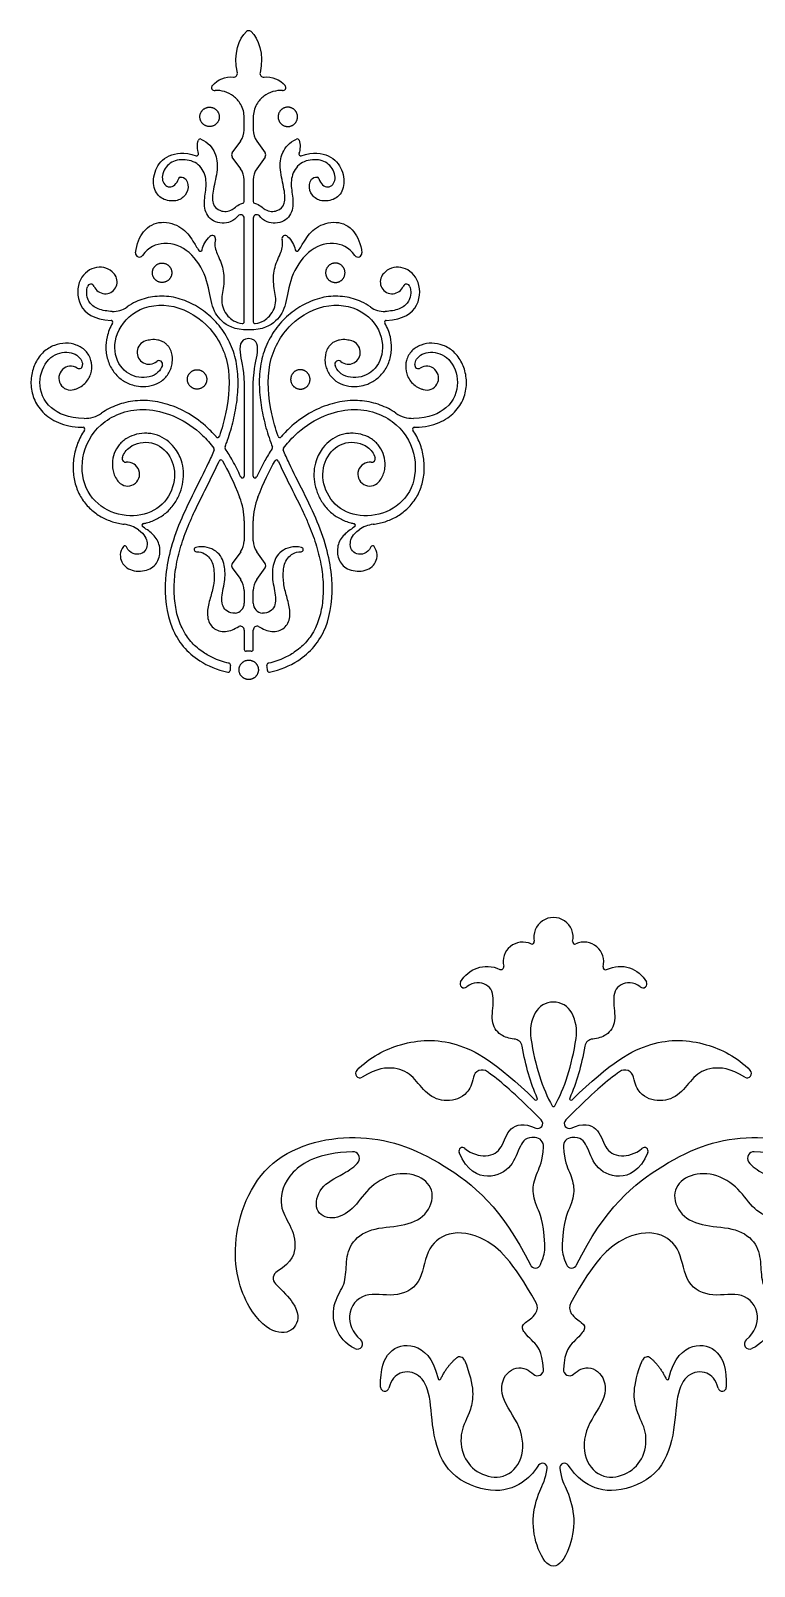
# Model space of a CAD drawing. Extents: x -103 to 101, y -110 to 99.
# Drawn here: x -70.38 to -48.82, y -99.02 to -53.26 of the extents above; entities that cross this region are included whole.
import ezdxf

# ---------------------------------------------------------------- set-up
doc = ezdxf.new("R2010")
doc.units = 0
doc.header["$MEASUREMENT"] = 0
doc.layers.add('LAYER_03', color=5, linetype='CONTINUOUS')

msp = doc.modelspace()

# ---------------------------------------------------------------- linework, layer by layer
at = {"layer": 'LAYER_03'}
for p, q in [((-64.018, -56.218), (-64.018, -55.846)), ((-63.75, -55.846), (-63.75, -56.218)), ((-64.373, -56.897), (-64.123, -56.546)), ((-63.645, -56.546), (-63.396, -56.897)), ((-64.123, -57.373), (-64.373, -57.022)), ((-63.396, -57.022), (-63.645, -57.373)), ((-64.018, -58.35), (-64.018, -57.701)), ((-63.75, -57.701), (-63.75, -58.35)), ((-64.018, -61.931), (-64.018, -58.847)), ((-63.75, -58.847), (-63.75, -61.931)), ((-64.018, -63.979), (-64.018, -66.534)), ((-63.75, -66.534), (-63.75, -63.979)), ((-64.018, -67.868), (-64.018, -68.46)), ((-63.75, -68.46), (-63.75, -67.868)), ((-64.123, -68.789), (-64.373, -69.14)), ((-63.396, -69.14), (-63.645, -68.789)), ((-64.373, -69.264), (-64.123, -69.615)), ((-63.645, -69.615), (-63.396, -69.264)), ((-64.018, -69.943), (-64.018, -70.32)), ((-63.75, -70.32), (-63.75, -69.943)), ((-64.018, -71.118), (-64.018, -71.699)), ((-63.75, -71.699), (-63.75, -71.118)), ((-55.168, -85.72), (-55.388, -85.501)), ((-54.22, -85.501), (-54.44, -85.72)), ((-55.191, -90.029), (-55.136, -89.888)), ((-54.472, -89.888), (-54.417, -90.029))]:
    msp.add_line(p, q, dxfattribs=at)
for centre, radius, start, end in [((-63.884, -53.365), 0.107, 49.3056, 130.6944), ((-64.898, -54.953), 0.0918, 139.7423, 276.8693), ((-64.328, -54.535), 0.107, 263.2072, 13.096), ((-63.441, -54.535), 0.107, 166.904, 276.7928), ((-62.87, -54.953), 0.0918, 263.1307, 40.2577), ((-64.813, -55.846), 0.795, 360, 29.378), ((-62.956, -55.846), 0.795, 150.622, 180), ((-64.585, -56.218), 0.566, 324.5652, 0), ((-63.184, -56.218), 0.566, 180, 215.4348), ((-65.334, -56.536), 0.0536, 66.1637, 159.5499), ((-62.435, -56.536), 0.0536, 20.4501, 113.8363), ((-65.434, -56.933), 0.0536, 251.4855, 16.5265), ((-64.286, -56.959), 0.107, 144.5621, 215.4379), ((-63.483, -56.959), 0.107, 324.5621, 35.4379), ((-62.334, -56.933), 0.0536, 163.4735, 288.5145), ((-65.92, -57.675), 0.0536, 94.2253, 164.2838), ((-64.585, -57.701), 0.566, 0.0024, 35.4379), ((-63.184, -57.701), 0.566, 144.5621, 179.9976), ((-61.849, -57.675), 0.0536, 15.7162, 85.7747), ((-64.072, -58.35), 0.0536, 284.2801, 0), ((-63.697, -58.35), 0.0536, 180, 255.7199), ((-64.125, -58.847), 0.107, 360, 136.6072), ((-63.643, -58.847), 0.107, 43.3928, 180), ((-64.972, -59.456), 0.0993, 344.2923, 135.6372), ((-62.796, -59.456), 0.0993, 44.3628, 195.7077), ((-67.142, -59.892), 0.114, 173.1396, 326.1903), ((-65.324, -59.777), 0.0536, 214.2708, 351.0524), ((-62.445, -59.777), 0.0536, 188.9476, 325.7292), ((-60.626, -59.892), 0.114, 213.8097, 6.8604), ((-68.587, -60.917), 0.107, 22.3254, 164.4321), ((-68.159, -60.741), 0.355, 202.3254, 33.1395), ((-59.609, -60.741), 0.355, 146.8605, 337.6746), ((-59.182, -60.917), 0.107, 15.5679, 157.6746), ((-67.922, -60.921), 0.703, 267.5879, 305.8829), ((-59.847, -60.921), 0.703, 234.1171, 272.4121), ((-67.987, -61.944), 0.0536, 330.0334, 87.0439), ((-64.072, -61.931), 0.0536, 260.8443, 0), ((-63.697, -61.931), 0.0536, 180, 279.1557), ((-59.781, -61.944), 0.0536, 92.9561, 209.9666), ((-66.855, -62.843), 0.355, 106.8743, 310.295), ((-60.913, -62.843), 0.355, 229.705, 73.1257), ((-66.556, -63.196), 0.107, 340.7842, 130.295), ((-61.212, -63.196), 0.107, 49.705, 199.2158), ((-69.186, -63.612), 0.355, 57.6449, 286.418), ((-68.939, -63.221), 0.107, 237.6449, 8.0595), ((-58.829, -63.221), 0.107, 171.9405, 302.3551), ((-58.582, -63.612), 0.355, 253.582, 122.3551), ((-68.774, -63.919), 0.892, 269.0267, 304.4903), ((-58.994, -63.919), 0.892, 235.5097, 270.9733), ((-68.82, -65.131), 0.0536, 325.7671, 88.538), ((-64.809, -65.326), 0.0536, 220.7183, 341.097), ((-62.96, -65.326), 0.0536, 198.903, 319.2817), ((-58.948, -65.131), 0.0536, 91.462, 214.2329), ((-64.963, -65.732), 0.0536, 337.4839, 37.0449), ((-64.539, -65.681), 0.0536, 159.0357, 213.9763), ((-63.23, -65.681), 0.0536, 326.0237, 20.9643), ((-62.805, -65.732), 0.0536, 142.9551, 202.5161), ((-67.491, -66.472), 0.355, 221.9602, 96.8563), ((-67.546, -66.013), 0.107, 162.3046, 276.8563), ((-64.715, -66.104), 0.0536, 30.578, 155.9074), ((-63.053, -66.104), 0.0536, 24.0926, 149.422), ((-60.277, -66.472), 0.355, 83.1437, 318.0398), ((-60.222, -66.013), 0.107, 263.1437, 17.6954), ((-64.072, -66.534), 0.0536, 204.6098, 0), ((-63.697, -66.534), 0.0536, 180, 335.3902), ((-65.926, -67.868), 1.908, 0.0025, 21.7574), ((-61.842, -67.868), 1.908, 158.2426, 179.9975), ((-67.697, -68.854), 0.892, 53.8806, 83.1346), ((-67.012, -67.999), 0.0536, 101.4945, 237.0891), ((-60.757, -67.999), 0.0536, 302.9109, 78.5055), ((-60.071, -68.854), 0.892, 96.8654, 126.1194), ((-67.575, -68.661), 0.0536, 23.6972, 142.3301), ((-64.585, -68.46), 0.566, 324.5652, 360), ((-63.184, -68.46), 0.566, 180, 215.4348), ((-60.193, -68.661), 0.0536, 37.6699, 156.3028), ((-65.444, -68.72), 0.0655, 102.4482, 270), ((-62.324, -68.72), 0.0655, 270, 77.5518), ((-64.286, -69.202), 0.107, 144.5621, 215.4379), ((-63.483, -69.202), 0.107, 324.5621, 35.4379), ((-64.585, -69.943), 0.566, 0.0024, 35.4379), ((-63.184, -69.943), 0.566, 144.5621, 179.9976), ((-64.314, -70.32), 0.296, 274.4744, 0), ((-63.454, -70.32), 0.296, 180, 265.5256), ((-64.132, -71.118), 0.114, 0, 114.4179), ((-63.636, -71.118), 0.114, 65.5821, 180), ((-63.965, -71.699), 0.0536, 180, 277.5694), ((-63.884, -72.304), 0.557, 90, 97.5694), ((-63.884, -72.304), 0.557, 82.4306, 90), ((-63.804, -71.699), 0.0536, 262.4306, 0), ((-64.478, -72.163), 0.0536, 346.6216, 77.6677), ((-63.884, -72.304), 0.557, 166.6216, 181.7893), ((-63.291, -72.163), 0.0536, 102.3323, 193.3784), ((-63.884, -72.304), 0.557, 358.2107, 13.3784), ((-64.494, -72.323), 0.0536, 258.0489, 1.7893), ((-63.274, -72.323), 0.0536, 178.2107, 281.9511), ((-54.804, -80.27), 0.585, 347.6896, 192.3104), ((-55.718, -81.004), 0.585, 65.2557, 193.3137), ((-55.444, -80.409), 0.0703, 245.2558, 12.3104), ((-54.164, -80.409), 0.0703, 167.6896, 294.7443), ((-53.89, -81.004), 0.585, 344.8114, 114.7443), ((-56.365, -81.157), 0.0806, 245.7507, 13.3137), ((-53.258, -81.176), 0.0703, 164.8115, 295.3041), ((-57.468, -81.662), 0.122, 149.0944, 311.189), ((-52.14, -81.662), 0.122, 228.811, 30.9056), ((-54.804, -82.821), 0.617, 28.1087, 151.8914), ((-54.272, -83.105), 1.22, 151.8914, 188.8376), ((-55.335, -83.105), 1.22, 351.1624, 28.1087), ((-55.992, -83.566), 0.258, 9.9902, 85.9066), ((-53.615, -83.566), 0.258, 94.0934, 170.0098), ((-60.574, -84.333), 0.128, 135.6787, 301.0926), ((-56.928, -84.497), 0.267, 54.151, 168.6986), ((-52.679, -84.497), 0.267, 11.3014, 125.849), ((-49.033, -84.333), 0.128, 238.9074, 44.3213), ((-55.327, -85.085), 0.0442, 225.759, 23.9412), ((-54.28, -85.085), 0.0442, 156.0588, 314.241), ((-54.804, -85.278), 0.0442, 209.282, 330.718), ((-55.272, -85.825), 0.148, 245.6086, 45.1228), ((-54.335, -85.825), 0.148, 134.8772, 294.3914), ((-55.373, -86.511), 0.273, 356.767, 85.5859), ((-54.235, -86.511), 0.273, 94.4141, 183.233), ((-60.78, -86.859), 0.194, 327.7581, 91.9418), ((-57.514, -86.645), 0.108, 46.9412, 202.3533), ((-52.093, -86.645), 0.108, 337.6467, 133.0588), ((-48.827, -86.859), 0.194, 88.0582, 212.2419), ((-56.17, -89.486), 1.11, 338.7799, 3.4544), ((-53.437, -89.486), 1.11, 176.5456, 201.2201), ((-55.344, -89.969), 0.165, 205.9274, 338.7779), ((-54.263, -89.969), 0.165, 201.2221, 334.0726), ((-62.916, -90.437), 0.238, 120.274, 225.4854), ((-55.578, -91.314), 0.296, 325.3578, 29.1038), ((-54.03, -91.314), 0.296, 150.8962, 214.6422), ((-60.65, -92.391), 0.158, 244.5182, 49.2732), ((-48.957, -92.391), 0.158, 130.7268, 295.4818), ((-57.598, -92.934), 0.155, 22.1205, 130.2002), ((-52.009, -92.934), 0.155, 49.7998, 157.8795), ((-55.282, -93.159), 0.182, 229.1788, 3.6717), ((-54.325, -93.159), 0.182, 176.3283, 310.8212), ((-59.831, -93.682), 0.123, 181.7632, 344.7544), ((-58.201, -93.417), 0.0442, 192.5839, 334.3852), ((-51.406, -93.417), 0.0442, 205.6148, 347.4161), ((-49.777, -93.682), 0.123, 195.2456, 358.2368), ((-55.129, -96.085), 0.14, 352.6552, 147.4303), ((-54.479, -96.085), 0.14, 32.5697, 187.3448)]:
    msp.add_arc(centre, radius, start, end, dxfattribs=at)
for points, degree in [([(-64.223, -54.511), (-64.353, -53.955), (-64.169, -53.468), (-63.954, -53.284)], 3), ([(-63.814, -53.284), (-63.6, -53.468), (-63.416, -53.955), (-63.545, -54.511)], 3), ([(-64.968, -54.894), (-64.814, -54.711), (-64.576, -54.613), (-64.34, -54.641)], 3), ([(-63.428, -54.641), (-63.192, -54.613), (-62.955, -54.711), (-62.8, -54.894)], 3), ([(-65.383, -56.918), (-65.418, -56.8), (-65.432, -56.645), (-65.384, -56.517)], 3), ([(-62.384, -56.517), (-62.337, -56.645), (-62.351, -56.8), (-62.386, -56.918)], 3), ([(-65.271, -59.786), (-65.248, -59.642), (-65.162, -59.509), (-65.043, -59.387)], 3), ([(-62.725, -59.387), (-62.606, -59.509), (-62.52, -59.642), (-62.498, -59.786)], 3), ([(-63.884, -62.435), (-64.162, -62.435), (-64.172, -62.933), (-64.018, -63.392), (-64.018, -63.979)], 3), ([(-63.75, -63.979), (-63.75, -63.392), (-63.596, -62.933), (-63.606, -62.435), (-63.884, -62.435)], 3), ([(-64.669, -66.077), (-64.501, -66.362), (-64.333, -66.713), (-64.154, -67.161)], 3), ([(-63.614, -67.161), (-63.436, -66.713), (-63.268, -66.362), (-63.099, -66.077)], 3), ([(-57.572, -81.599), (-57.342, -81.215), (-56.873, -81.017), (-56.398, -81.231)], 3), ([(-53.228, -81.239), (-52.747, -81.012), (-52.268, -81.21), (-52.035, -81.599)], 3), ([(-55.287, -85.067), (-55.484, -84.624), (-55.635, -84.107), (-55.738, -83.521)], 3), ([(-55.478, -83.292), (-55.351, -84.107), (-55.133, -84.781), (-54.842, -85.3)], 3), ([(-54.765, -85.3), (-54.474, -84.781), (-54.257, -84.107), (-54.13, -83.292)], 3), ([(-53.869, -83.521), (-53.972, -84.107), (-54.124, -84.624), (-54.32, -85.067)], 3), ([(-58.161, -93.436), (-57.977, -93.052), (-57.698, -92.816)], 2), ([(-51.909, -92.816), (-51.631, -93.052), (-51.446, -93.436)], 2)]:
    msp.add_open_spline(points, degree=degree, dxfattribs=at)
for points, knots in [([(-64.12, -55.456), (-64.184, -55.348), (-64.391, -55.122), (-64.711, -55.023), (-64.887, -55.044)], [405.6459052, 405.6459052, 405.6459052, 405.6459052, 405.8325499, 406.2029917, 406.2029917, 406.2029917, 406.2029917]), ([(-62.881, -55.044), (-63.058, -55.023), (-63.378, -55.122), (-63.585, -55.348), (-63.648, -55.456)], [409.0074653, 409.0074653, 409.0074653, 409.0074653, 409.3779071, 409.5645518, 409.5645518, 409.5645518, 409.5645518]), ([(-65.312, -56.487), (-65.087, -56.586), (-64.842, -56.901), (-64.792, -57.384), (-64.959, -58.01), (-64.986, -58.431), (-64.753, -58.657), (-64.388, -58.656), (-64.218, -58.443), (-64.059, -58.402)], [442.671496, 442.671496, 442.671496, 442.671496, 442.95406, 443.25642, 443.558779, 443.861139, 444.163498, 444.465858, 444.696963, 444.696963, 444.696963, 444.696963]), ([(-63.71, -58.402), (-63.551, -58.443), (-63.38, -58.656), (-63.016, -58.657), (-62.783, -58.431), (-62.81, -58.01), (-62.977, -57.384), (-62.926, -56.901), (-62.681, -56.586), (-62.456, -56.487)], [411.261858, 411.261858, 411.261858, 411.261858, 411.492964, 411.795323, 412.097683, 412.400042, 412.702401, 413.004761, 413.287325, 413.287325, 413.287325, 413.287325]), ([(-65.924, -57.621), (-65.774, -57.61), (-65.642, -57.864), (-65.754, -58.184), (-66.031, -58.362), (-66.478, -58.308), (-66.754, -57.975), (-66.706, -57.385), (-66.345, -56.945), (-65.809, -56.864), (-65.451, -56.984)], [439.961171, 439.961171, 439.961171, 439.961171, 440.242091, 440.546514, 440.850936, 441.155359, 441.459781, 441.764204, 442.068627, 442.345366, 442.345366, 442.345366, 442.345366]), ([(-64.203, -58.773), (-64.262, -58.836), (-64.392, -59.005), (-64.991, -59.005), (-65.247, -58.546), (-65.165, -58.069), (-65.126, -57.605), (-65.388, -57.164), (-65.919, -57.056), (-66.346, -57.229), (-66.533, -57.699), (-66.272, -58.006), (-66.019, -57.829), (-65.971, -57.66)], [436.830541, 436.830541, 436.830541, 436.830541, 437.07554, 437.362156, 437.648771, 437.935386, 438.222001, 438.508617, 438.795232, 439.081847, 439.368462, 439.655078, 439.924488, 439.924488, 439.924488, 439.924488]), ([(-61.797, -57.66), (-61.75, -57.829), (-61.497, -58.006), (-61.236, -57.699), (-61.423, -57.229), (-61.849, -57.056), (-62.38, -57.164), (-62.643, -57.605), (-62.604, -58.069), (-62.522, -58.546), (-62.778, -59.005), (-63.377, -59.005), (-63.507, -58.836), (-63.566, -58.773)], [416.034333, 416.034333, 416.034333, 416.034333, 416.303744, 416.590359, 416.876974, 417.163589, 417.450205, 417.73682, 418.023435, 418.31005, 418.596665, 418.883281, 419.12828, 419.12828, 419.12828, 419.12828]), ([(-62.317, -56.984), (-61.959, -56.864), (-61.424, -56.945), (-61.062, -57.385), (-61.015, -57.975), (-61.29, -58.308), (-61.737, -58.362), (-62.014, -58.184), (-62.127, -57.864), (-61.995, -57.61), (-61.845, -57.621)], [413.613455, 413.613455, 413.613455, 413.613455, 413.890195, 414.194617, 414.49904, 414.803462, 415.107885, 415.412307, 415.71673, 415.99765, 415.99765, 415.99765, 415.99765]), ([(-67.255, -59.878), (-67.222, -59.603), (-67.024, -59.146), (-66.501, -58.89), (-65.844, -59.089), (-65.573, -59.477), (-65.429, -59.718), (-65.368, -59.807)], [431.051151, 431.051151, 431.051151, 431.051151, 431.349918, 431.722701, 432.095483, 432.468266, 432.714583, 432.714583, 432.714583, 432.714583]), ([(-62.401, -59.807), (-62.34, -59.718), (-62.196, -59.477), (-61.924, -59.089), (-61.267, -58.89), (-60.745, -59.146), (-60.547, -59.603), (-60.513, -59.878)], [423.244239, 423.244239, 423.244239, 423.244239, 423.490555, 423.863338, 424.236121, 424.608903, 424.90767, 424.90767, 424.90767, 424.90767]), ([(-64.877, -59.483), (-64.915, -59.619), (-64.848, -59.887), (-64.637, -60.282), (-64.601, -60.819), (-64.741, -61.301), (-64.577, -61.755), (-64.285, -61.951), (-64.08, -61.984)], [433.207371, 433.207371, 433.207371, 433.207371, 433.455969, 433.760201, 434.064434, 434.368666, 434.672898, 434.909368, 434.909368, 434.909368, 434.909368]), ([(-63.688, -61.984), (-63.483, -61.951), (-63.191, -61.755), (-63.028, -61.301), (-63.168, -60.819), (-63.131, -60.282), (-62.92, -59.887), (-62.854, -59.619), (-62.892, -59.483)], [421.049454, 421.049454, 421.049454, 421.049454, 421.285923, 421.590155, 421.894387, 422.19862, 422.502852, 422.75145, 422.75145, 422.75145, 422.75145]), ([(-63.884, -62.176), (-64.313, -62.176), (-64.75, -61.924), (-65.014, -61.449), (-65.099, -60.598), (-65.621, -59.788), (-66.34, -59.501), (-66.88, -59.705), (-67.048, -59.955)], [427.979411, 427.979411, 427.979411, 427.979411, 428.478449, 428.977487, 429.476525, 429.975564, 430.474602, 430.881201, 430.881201, 430.881201, 430.881201]), ([(-60.721, -59.955), (-60.888, -59.705), (-61.429, -59.501), (-62.148, -59.788), (-62.669, -60.598), (-62.754, -61.449), (-63.018, -61.924), (-63.455, -62.176), (-63.884, -62.176)], [425.07762, 425.07762, 425.07762, 425.07762, 425.484219, 425.983258, 426.482296, 426.981334, 427.480372, 427.979411, 427.979411, 427.979411, 427.979411]), ([(-67.862, -60.547), (-67.875, -60.527), (-68.008, -60.353), (-68.419, -60.219), (-68.982, -60.596), (-69.035, -61.467), (-68.505, -61.863), (-67.984, -61.89)], [1310.667893, 1310.667893, 1310.667893, 1310.667893, 1310.727015, 1311.209378, 1311.691742, 1312.174105, 1312.630538, 1312.630538, 1312.630538, 1312.630538]), ([(-59.784, -61.89), (-59.264, -61.863), (-58.734, -61.467), (-58.786, -60.596), (-59.35, -60.219), (-59.76, -60.353), (-59.893, -60.527), (-59.907, -60.547)], [1291.247354, 1291.247354, 1291.247354, 1291.247354, 1291.703787, 1292.186151, 1292.668514, 1293.150878, 1293.209999, 1293.209999, 1293.209999, 1293.209999]), ([(-67.951, -61.624), (-68.023, -61.621), (-68.164, -61.607), (-68.361, -61.558), (-68.513, -61.478), (-68.619, -61.372), (-68.696, -61.226), (-68.72, -61.055), (-68.703, -60.934), (-68.69, -60.888)], [1309.1656921, 1309.1656921, 1309.1656921, 1309.1656921, 1309.2861699, 1309.4024141, 1309.5055119, 1309.5714114, 1309.6528724, 1309.7777195, 1309.8573331, 1309.8573331, 1309.8573331, 1309.8573331]), ([(-64.589, -65.662), (-64.572, -65.618), (-64.484, -65.382), (-64.35, -64.945), (-64.23, -64.34), (-64.181, -63.724), (-64.238, -63.11), (-64.432, -62.536), (-64.749, -62.036), (-65.163, -61.63), (-65.65, -61.333), (-66.191, -61.164), (-66.741, -61.161), (-67.188, -61.291), (-67.427, -61.431), (-67.51, -61.491)], [1305.053381, 1305.053381, 1305.053381, 1305.053381, 1305.132615, 1305.476283, 1305.819836, 1306.167224, 1306.511994, 1306.849098, 1307.177158, 1307.499148, 1307.816459, 1308.128942, 1308.441074, 1308.730261, 1308.902714, 1308.902714, 1308.902714, 1308.902714]), ([(-60.259, -61.491), (-60.342, -61.431), (-60.58, -61.291), (-61.027, -61.161), (-61.578, -61.164), (-62.119, -61.333), (-62.605, -61.63), (-63.02, -62.036), (-63.336, -62.536), (-63.53, -63.11), (-63.587, -63.724), (-63.538, -64.34), (-63.419, -64.945), (-63.284, -65.382), (-63.196, -65.618), (-63.179, -65.662)], [1294.975178, 1294.975178, 1294.975178, 1294.975178, 1295.147631, 1295.436818, 1295.748951, 1296.061434, 1296.378744, 1296.700734, 1297.028795, 1297.365898, 1297.710669, 1298.058057, 1298.401609, 1298.745278, 1298.824512, 1298.824512, 1298.824512, 1298.824512]), ([(-59.079, -60.888), (-59.066, -60.934), (-59.048, -61.055), (-59.072, -61.226), (-59.149, -61.372), (-59.255, -61.478), (-59.408, -61.558), (-59.605, -61.607), (-59.745, -61.621), (-59.817, -61.624)], [1294.0205594, 1294.0205594, 1294.0205594, 1294.0205594, 1294.100173, 1294.2250201, 1294.3064811, 1294.3723806, 1294.4754784, 1294.5917226, 1294.7122005, 1294.7122005, 1294.7122005, 1294.7122005]), ([(-66.455, -63.231), (-66.482, -63.308), (-66.627, -63.546), (-67.171, -63.668), (-67.767, -63.322), (-67.976, -62.519), (-67.459, -61.602), (-66.271, -61.295), (-65.06, -61.93), (-64.383, -63.143), (-64.49, -64.427), (-64.681, -65.118), (-64.758, -65.343)], [1316.3786, 1316.3786, 1316.3786, 1316.3786, 1316.68963, 1317.390849, 1318.092068, 1318.793287, 1319.494506, 1320.195725, 1320.896945, 1321.598164, 1322.299383, 1322.626933, 1322.626933, 1322.626933, 1322.626933]), ([(-63.01, -65.343), (-63.087, -65.118), (-63.278, -64.427), (-63.386, -63.143), (-62.708, -61.93), (-61.497, -61.295), (-60.309, -61.602), (-59.792, -62.519), (-60.001, -63.322), (-60.598, -63.668), (-61.141, -63.546), (-61.286, -63.308), (-61.313, -63.231)], [1281.250959, 1281.250959, 1281.250959, 1281.250959, 1281.57851, 1282.279729, 1282.980948, 1283.682167, 1284.383386, 1285.084605, 1285.785825, 1286.487044, 1287.188263, 1287.499292, 1287.499292, 1287.499292, 1287.499292]), ([(-67.941, -61.971), (-68.017, -62.104), (-68.115, -62.349), (-68.157, -62.741), (-68.092, -63.106), (-67.919, -63.436), (-67.664, -63.682), (-67.384, -63.818), (-67.085, -63.874), (-66.781, -63.851), (-66.468, -63.719), (-66.278, -63.506), (-66.192, -63.303), (-66.146, -63.101), (-66.161, -62.886), (-66.239, -62.711), (-66.318, -62.615), (-66.395, -62.551), (-66.486, -62.502), (-66.621, -62.462), (-66.783, -62.46), (-66.906, -62.488), (-66.958, -62.504)], [1312.691805, 1312.691805, 1312.691805, 1312.691805, 1312.938314, 1313.131431, 1313.349165, 1313.555115, 1313.749502, 1313.937427, 1314.073735, 1314.25754, 1314.444281, 1314.634463, 1314.725021, 1314.814157, 1314.981009, 1315.07908, 1315.132881, 1315.189099, 1315.246945, 1315.305651, 1315.424491, 1315.516567, 1315.516567, 1315.516567, 1315.516567]), ([(-60.81, -62.504), (-60.863, -62.488), (-60.985, -62.46), (-61.148, -62.462), (-61.283, -62.502), (-61.374, -62.551), (-61.451, -62.615), (-61.529, -62.711), (-61.608, -62.886), (-61.623, -63.101), (-61.577, -63.303), (-61.491, -63.506), (-61.3, -63.719), (-60.987, -63.851), (-60.684, -63.874), (-60.385, -63.818), (-60.104, -63.682), (-59.849, -63.436), (-59.677, -63.106), (-59.612, -62.741), (-59.653, -62.349), (-59.752, -62.104), (-59.828, -61.971)], [1288.361326, 1288.361326, 1288.361326, 1288.361326, 1288.453402, 1288.572242, 1288.630948, 1288.688794, 1288.745012, 1288.798813, 1288.896883, 1289.063735, 1289.152872, 1289.24343, 1289.433611, 1289.620353, 1289.804158, 1289.940466, 1290.128391, 1290.322777, 1290.528727, 1290.746462, 1290.939579, 1291.186088, 1291.186088, 1291.186088, 1291.186088]), ([(-69.086, -63.952), (-69.056, -63.943), (-68.912, -63.892), (-68.737, -63.765), (-68.616, -63.563), (-68.551, -63.352), (-68.559, -63.129), (-68.642, -62.925), (-68.743, -62.792), (-68.872, -62.69), (-69.068, -62.595), (-69.346, -62.553), (-69.693, -62.618), (-70.019, -62.818), (-70.214, -63.091), (-70.316, -63.347), (-70.381, -63.629), (-70.375, -63.928), (-70.289, -64.222), (-70.178, -64.436), (-70.019, -64.634), (-69.811, -64.808), (-69.549, -64.949), (-69.228, -65.045), (-68.977, -65.072), (-68.836, -65.077), (-68.819, -65.078)], [1328.519061, 1328.519061, 1328.519061, 1328.519061, 1328.572177, 1328.775282, 1328.870984, 1328.963188, 1329.14423, 1329.236699, 1329.330331, 1329.421764, 1329.511746, 1329.693248, 1329.885813, 1330.096507, 1330.322847, 1330.439207, 1330.558419, 1330.80628, 1330.935459, 1331.069539, 1331.209815, 1331.358984, 1331.523316, 1331.707326, 1331.917606, 1331.945823, 1331.945823, 1331.945823, 1331.945823]), ([(-58.95, -65.078), (-58.933, -65.077), (-58.791, -65.072), (-58.54, -65.045), (-58.22, -64.949), (-57.958, -64.808), (-57.749, -64.634), (-57.591, -64.436), (-57.479, -64.222), (-57.393, -63.928), (-57.388, -63.629), (-57.453, -63.347), (-57.555, -63.091), (-57.749, -62.818), (-58.076, -62.618), (-58.423, -62.553), (-58.7, -62.595), (-58.896, -62.69), (-59.025, -62.792), (-59.126, -62.925), (-59.21, -63.129), (-59.217, -63.352), (-59.153, -63.563), (-59.031, -63.765), (-58.857, -63.892), (-58.713, -63.943), (-58.682, -63.952)], [1271.932069, 1271.932069, 1271.932069, 1271.932069, 1271.960286, 1272.170567, 1272.354576, 1272.518909, 1272.668078, 1272.808354, 1272.942433, 1273.071613, 1273.319473, 1273.438685, 1273.555046, 1273.781385, 1273.992079, 1274.184645, 1274.366147, 1274.456129, 1274.547562, 1274.641194, 1274.733662, 1274.914705, 1275.006908, 1275.10261, 1275.305715, 1275.358831, 1275.358831, 1275.358831, 1275.358831]), ([(-68.789, -64.81), (-69.263, -64.802), (-69.921, -64.513), (-70.207, -63.733), (-69.892, -62.959), (-69.276, -62.771), (-68.91, -62.951), (-68.841, -63.15), (-68.833, -63.206)], [1325.138532, 1325.138532, 1325.138532, 1325.138532, 1325.526199, 1325.998273, 1326.470347, 1326.942421, 1327.414495, 1327.589103, 1327.589103, 1327.589103, 1327.589103]), ([(-58.936, -63.206), (-58.928, -63.15), (-58.859, -62.951), (-58.492, -62.771), (-57.876, -62.959), (-57.561, -63.733), (-57.848, -64.513), (-58.505, -64.802), (-58.979, -64.81)], [1276.28879, 1276.28879, 1276.28879, 1276.28879, 1276.463398, 1276.935472, 1277.407546, 1277.87962, 1278.351694, 1278.739361, 1278.739361, 1278.739361, 1278.739361]), ([(-67.648, -65.981), (-67.609, -65.856), (-67.411, -65.573), (-66.749, -65.439), (-66.165, -65.906), (-66.021, -66.658), (-66.397, -67.443), (-67.18, -67.789), (-68.126, -67.628), (-68.829, -66.957), (-68.912, -65.83), (-68.288, -64.812), (-66.9, -64.354), (-65.602, -64.918), (-65.029, -65.555), (-64.92, -65.699)], [1341.719025, 1341.719025, 1341.719025, 1341.719025, 1342.13653, 1342.783783, 1343.431036, 1344.07829, 1344.725543, 1345.372796, 1346.02005, 1346.667303, 1347.314556, 1347.961809, 1348.609063, 1349.256316, 1349.413288, 1349.413288, 1349.413288, 1349.413288]), ([(-64.85, -65.36), (-64.852, -65.357), (-64.953, -65.241), (-65.229, -64.963), (-65.729, -64.609), (-66.348, -64.353), (-66.963, -64.254), (-67.539, -64.312), (-67.97, -64.469), (-68.198, -64.604), (-68.269, -64.654)], [1322.689964, 1322.689964, 1322.689964, 1322.689964, 1322.696646, 1322.947951, 1323.347426, 1323.719684, 1324.065788, 1324.385299, 1324.683658, 1324.829521, 1324.829521, 1324.829521, 1324.829521]), ([(-59.499, -64.654), (-59.571, -64.604), (-59.799, -64.469), (-60.229, -64.312), (-60.805, -64.254), (-61.42, -64.353), (-62.039, -64.609), (-62.54, -64.963), (-62.816, -65.241), (-62.916, -65.357), (-62.919, -65.36)], [1279.048371, 1279.048371, 1279.048371, 1279.048371, 1279.194235, 1279.492593, 1279.812104, 1280.158208, 1280.530467, 1280.929941, 1281.181247, 1281.187929, 1281.187929, 1281.187929, 1281.187929]), ([(-62.848, -65.699), (-62.739, -65.555), (-62.166, -64.918), (-60.869, -64.354), (-59.48, -64.812), (-58.856, -65.83), (-58.94, -66.957), (-59.643, -67.628), (-60.589, -67.789), (-61.371, -67.443), (-61.748, -66.658), (-61.603, -65.906), (-61.019, -65.439), (-60.357, -65.573), (-60.16, -65.856), (-60.12, -65.981)], [1254.464605, 1254.464605, 1254.464605, 1254.464605, 1254.621577, 1255.26883, 1255.916083, 1256.563336, 1257.21059, 1257.857843, 1258.505096, 1259.15235, 1259.799603, 1260.446856, 1261.09411, 1261.741363, 1262.158867, 1262.158867, 1262.158867, 1262.158867]), ([(-68.776, -65.161), (-68.859, -65.283), (-68.996, -65.546), (-69.108, -65.971), (-69.127, -66.401), (-69.053, -66.815), (-68.887, -67.187), (-68.638, -67.493), (-68.334, -67.727), (-67.995, -67.886), (-67.74, -67.948), (-67.605, -67.966), (-67.591, -67.968)], [1332.010106, 1332.010106, 1332.010106, 1332.010106, 1332.257802, 1332.504176, 1332.744059, 1332.977517, 1333.204392, 1333.422381, 1333.635194, 1333.843922, 1334.048881, 1334.07325, 1334.07325, 1334.07325, 1334.07325]), ([(-67.022, -67.947), (-66.991, -67.94), (-66.847, -67.907), (-66.6, -67.812), (-66.305, -67.609), (-66.075, -67.339), (-65.917, -67.028), (-65.803, -66.606), (-65.836, -66.121), (-66.06, -65.702), (-66.321, -65.451), (-66.553, -65.324), (-66.757, -65.269), (-66.966, -65.245), (-67.226, -65.272), (-67.468, -65.368), (-67.636, -65.488), (-67.778, -65.632), (-67.905, -65.851), (-67.955, -66.109), (-67.942, -66.326), (-67.895, -66.499), (-67.826, -66.624), (-67.772, -66.691), (-67.755, -66.709)], [1337.430124, 1337.430124, 1337.430124, 1337.430124, 1337.484679, 1337.678318, 1337.870776, 1338.080351, 1338.268737, 1338.453735, 1338.810483, 1339.06413, 1339.237888, 1339.413591, 1339.50309, 1339.591792, 1339.765896, 1339.938135, 1340.024669, 1340.109908, 1340.277241, 1340.443775, 1340.545733, 1340.640112, 1340.742433, 1340.784444, 1340.784444, 1340.784444, 1340.784444]), ([(-60.013, -66.709), (-59.997, -66.691), (-59.942, -66.624), (-59.873, -66.499), (-59.826, -66.326), (-59.814, -66.109), (-59.864, -65.851), (-59.991, -65.632), (-60.133, -65.488), (-60.3, -65.368), (-60.542, -65.272), (-60.803, -65.245), (-61.012, -65.269), (-61.216, -65.324), (-61.448, -65.451), (-61.708, -65.702), (-61.932, -66.121), (-61.965, -66.606), (-61.851, -67.028), (-61.693, -67.339), (-61.463, -67.609), (-61.168, -67.812), (-60.922, -67.907), (-60.778, -67.94), (-60.746, -67.947)], [1263.093448, 1263.093448, 1263.093448, 1263.093448, 1263.13546, 1263.23778, 1263.33216, 1263.434117, 1263.600652, 1263.767985, 1263.853223, 1263.939757, 1264.111996, 1264.286101, 1264.374803, 1264.464301, 1264.640004, 1264.813762, 1265.067409, 1265.424157, 1265.609156, 1265.797541, 1266.007116, 1266.199574, 1266.393213, 1266.447768, 1266.447768, 1266.447768, 1266.447768]), ([(-60.178, -67.968), (-60.164, -67.966), (-60.028, -67.948), (-59.774, -67.886), (-59.434, -67.727), (-59.13, -67.493), (-58.881, -67.187), (-58.715, -66.815), (-58.641, -66.401), (-58.66, -65.971), (-58.772, -65.546), (-58.91, -65.283), (-58.993, -65.161)], [1269.804642, 1269.804642, 1269.804642, 1269.804642, 1269.829011, 1270.03397, 1270.242699, 1270.455511, 1270.673501, 1270.900376, 1271.133834, 1271.373716, 1271.62009, 1271.867787, 1271.867787, 1271.867787, 1271.867787]), ([(-64.914, -65.752), (-64.967, -65.88), (-65.254, -66.528), (-66.026, -67.93), (-66.466, -69.602), (-66.274, -71.144), (-65.547, -71.993), (-64.83, -72.307), (-64.505, -72.376)], [1349.444474, 1349.444474, 1349.444474, 1349.444474, 1349.623022, 1350.324241, 1351.02546, 1351.72668, 1352.427899, 1352.869975, 1352.869975, 1352.869975, 1352.869975]), ([(-64.121, -66.556), (-64.123, -66.552), (-64.198, -66.387), (-64.341, -66.099), (-64.505, -65.827), (-64.583, -65.711)], [1304.4846612, 1304.4846612, 1304.4846612, 1304.4846612, 1304.4925466, 1304.7889275, 1305.0246142, 1305.0246142, 1305.0246142, 1305.0246142]), ([(-63.185, -65.711), (-63.264, -65.827), (-63.427, -66.099), (-63.57, -66.387), (-63.646, -66.552), (-63.648, -66.556)], [1298.8532783, 1298.8532783, 1298.8532783, 1298.8532783, 1299.088965, 1299.3853459, 1299.3932313, 1299.3932313, 1299.3932313, 1299.3932313]), ([(-63.263, -72.376), (-62.939, -72.307), (-62.221, -71.993), (-61.494, -71.144), (-61.303, -69.602), (-61.742, -67.93), (-62.514, -66.528), (-62.802, -65.88), (-62.855, -65.752)], [1251.007917, 1251.007917, 1251.007917, 1251.007917, 1251.449994, 1252.151213, 1252.852432, 1253.553651, 1254.25487, 1254.433419, 1254.433419, 1254.433419, 1254.433419]), ([(-64.467, -72.111), (-64.47, -72.11), (-64.641, -72.072), (-64.925, -71.975), (-65.245, -71.786), (-65.514, -71.572), (-65.776, -71.272), (-65.987, -70.825), (-66.095, -70.302), (-66.117, -69.746), (-66.048, -69.149), (-65.892, -68.542), (-65.697, -68.026), (-65.447, -67.47), (-65.146, -66.871), (-64.892, -66.366), (-64.772, -66.1), (-64.764, -66.082)], [1229.272071, 1229.272071, 1229.272071, 1229.272071, 1229.277727, 1229.565946, 1229.773671, 1229.899495, 1230.143039, 1230.435573, 1230.722611, 1231.035096, 1231.368089, 1231.727557, 1232.085975, 1232.293469, 1232.751442, 1233.21053, 1233.242564, 1233.242564, 1233.242564, 1233.242564]), ([(-63.004, -66.082), (-62.997, -66.1), (-62.876, -66.366), (-62.623, -66.871), (-62.322, -67.47), (-62.071, -68.026), (-61.877, -68.542), (-61.721, -69.149), (-61.652, -69.746), (-61.674, -70.302), (-61.782, -70.825), (-61.992, -71.272), (-62.254, -71.572), (-62.523, -71.786), (-62.843, -71.975), (-63.128, -72.072), (-63.299, -72.11), (-63.302, -72.111)], [1246.892651, 1246.892651, 1246.892651, 1246.892651, 1246.924685, 1247.383773, 1247.841746, 1248.04924, 1248.407658, 1248.767126, 1249.100119, 1249.412604, 1249.699642, 1249.992176, 1250.23572, 1250.361543, 1250.569269, 1250.857488, 1250.863144, 1250.863144, 1250.863144, 1250.863144]), ([(-67.618, -68.628), (-67.738, -68.785), (-67.713, -69.165), (-67.317, -69.405), (-66.78, -69.331), (-66.531, -69.015), (-66.508, -68.593), (-66.691, -68.285), (-66.903, -68.134), (-67.041, -68.044)], [1335.398614, 1335.398614, 1335.398614, 1335.398614, 1335.654588, 1335.948878, 1336.243168, 1336.537458, 1336.831748, 1337.126039, 1337.359127, 1337.359127, 1337.359127, 1337.359127]), ([(-67.171, -68.133), (-66.984, -68.27), (-66.845, -68.579), (-67.023, -68.913), (-67.429, -68.86), (-67.526, -68.64)], [1334.328154, 1334.328154, 1334.328154, 1334.328154, 1334.608087, 1334.991221, 1335.336498, 1335.336498, 1335.336498, 1335.336498]), ([(-60.728, -68.044), (-60.866, -68.134), (-61.078, -68.285), (-61.261, -68.593), (-61.238, -69.015), (-60.989, -69.331), (-60.451, -69.405), (-60.055, -69.165), (-60.03, -68.785), (-60.151, -68.628)], [1266.518766, 1266.518766, 1266.518766, 1266.518766, 1266.751854, 1267.046144, 1267.340434, 1267.634724, 1267.929015, 1268.223305, 1268.479279, 1268.479279, 1268.479279, 1268.479279]), ([(-60.242, -68.64), (-60.339, -68.86), (-60.745, -68.913), (-60.924, -68.579), (-60.784, -68.27), (-60.597, -68.133)], [1268.541395, 1268.541395, 1268.541395, 1268.541395, 1268.886672, 1269.269806, 1269.549738, 1269.549738, 1269.549738, 1269.549738]), ([(-64.291, -70.615), (-64.381, -70.622), (-64.612, -70.551), (-64.737, -70.23), (-64.577, -69.666), (-64.587, -69.187), (-64.766, -68.747), (-65.213, -68.602), (-65.459, -68.656)], [1235.608917, 1235.608917, 1235.608917, 1235.608917, 1235.777188, 1236.1027, 1236.428212, 1236.753724, 1237.079236, 1237.366219, 1237.366219, 1237.366219, 1237.366219]), ([(-62.31, -68.656), (-62.555, -68.602), (-63.002, -68.747), (-63.181, -69.187), (-63.191, -69.666), (-63.031, -70.23), (-63.156, -70.551), (-63.388, -70.622), (-63.478, -70.615)], [1242.768996, 1242.768996, 1242.768996, 1242.768996, 1243.055979, 1243.381491, 1243.707003, 1244.032515, 1244.358027, 1244.526298, 1244.526298, 1244.526298, 1244.526298]), ([(-65.444, -68.786), (-65.252, -68.786), (-64.972, -68.986), (-64.908, -69.349), (-64.912, -69.723), (-65.011, -70.122), (-65.137, -70.523), (-65.092, -70.94), (-64.798, -71.183), (-64.429, -71.164), (-64.251, -71.046), (-64.18, -71.014)], [1237.473498, 1237.473498, 1237.473498, 1237.473498, 1237.676086, 1237.925395, 1238.174705, 1238.424014, 1238.673324, 1238.922634, 1239.171943, 1239.421253, 1239.542017, 1239.542017, 1239.542017, 1239.542017]), ([(-63.589, -71.014), (-63.517, -71.046), (-63.339, -71.164), (-62.97, -71.183), (-62.676, -70.94), (-62.631, -70.523), (-62.757, -70.122), (-62.856, -69.723), (-62.861, -69.349), (-62.796, -68.986), (-62.517, -68.786), (-62.324, -68.786)], [1240.593198, 1240.593198, 1240.593198, 1240.593198, 1240.713962, 1240.963272, 1241.212581, 1241.461891, 1241.7112, 1241.96051, 1242.20982, 1242.459129, 1242.661717, 1242.661717, 1242.661717, 1242.661717]), ([(-55.974, -83.309), (-56.127, -83.298), (-56.452, -83.179), (-56.689, -82.798), (-56.553, -82.138), (-56.677, -81.637), (-57.197, -81.587), (-57.388, -81.754)], [1642.461742, 1642.461742, 1642.461742, 1642.461742, 1642.784386, 1643.24131, 1643.698234, 1644.155157, 1644.529754, 1644.529754, 1644.529754, 1644.529754]), ([(-52.22, -81.754), (-52.411, -81.587), (-52.931, -81.637), (-53.055, -82.138), (-52.918, -82.798), (-53.155, -83.179), (-53.481, -83.298), (-53.634, -83.309)], [1650.796557, 1650.796557, 1650.796557, 1650.796557, 1651.171154, 1651.628078, 1652.085002, 1652.541926, 1652.86457, 1652.86457, 1652.86457, 1652.86457]), ([(-60.666, -84.244), (-60.267, -83.835), (-59.267, -83.343), (-57.792, -83.27), (-56.511, -83.994), (-55.358, -85.117)], [1636.539763, 1636.539763, 1636.539763, 1636.539763, 1637.907643, 1639.529495, 1641.073534, 1641.073534, 1641.073534, 1641.073534]), ([(-54.249, -85.117), (-53.096, -83.994), (-51.816, -83.27), (-50.341, -83.343), (-49.34, -83.835), (-48.942, -84.244)], [1654.252777, 1654.252777, 1654.252777, 1654.252777, 1655.796816, 1657.418668, 1658.786548, 1658.786548, 1658.786548, 1658.786548]), ([(-57.189, -84.445), (-57.232, -84.656), (-57.391, -85.018), (-57.988, -85.223), (-58.601, -84.981), (-58.963, -84.406), (-59.445, -84.125), (-60.063, -84.174), (-60.508, -84.442)], [1633.178647, 1633.178647, 1633.178647, 1633.178647, 1633.544973, 1634.107875, 1634.670776, 1635.233677, 1635.796578, 1636.28956, 1636.28956, 1636.28956, 1636.28956]), ([(-49.099, -84.442), (-49.544, -84.174), (-50.163, -84.125), (-50.644, -84.406), (-51.006, -84.981), (-51.619, -85.223), (-52.216, -85.018), (-52.376, -84.656), (-52.418, -84.445)], [1659.036751, 1659.036751, 1659.036751, 1659.036751, 1659.529733, 1660.092634, 1660.655536, 1661.218437, 1661.781338, 1662.147665, 1662.147665, 1662.147665, 1662.147665]), ([(-55.388, -85.501), (-55.627, -85.263), (-56.056, -84.853), (-56.529, -84.458), (-56.753, -84.295), (-56.772, -84.281)], [1631.562372, 1631.562372, 1631.562372, 1631.562372, 1632.251684, 1632.769168, 1632.816675, 1632.816675, 1632.816675, 1632.816675]), ([(-52.836, -84.281), (-52.855, -84.295), (-53.078, -84.458), (-53.552, -84.853), (-53.98, -85.263), (-54.22, -85.501)], [1662.509637, 1662.509637, 1662.509637, 1662.509637, 1662.557143, 1663.074627, 1663.76394, 1663.76394, 1663.76394, 1663.76394]), ([(-57.44, -86.565), (-57.252, -86.741), (-56.704, -86.852), (-56.316, -86.583), (-56.168, -85.91), (-55.682, -85.802), (-55.333, -85.96)], [1629.036423, 1629.036423, 1629.036423, 1629.036423, 1629.469783, 1630.017051, 1630.564318, 1631.072179, 1631.072179, 1631.072179, 1631.072179]), ([(-54.274, -85.96), (-53.925, -85.802), (-53.44, -85.91), (-53.291, -86.583), (-52.903, -86.852), (-52.356, -86.741), (-52.167, -86.565)], [1664.254132, 1664.254132, 1664.254132, 1664.254132, 1664.761993, 1665.309261, 1665.856528, 1666.289889, 1666.289889, 1666.289889, 1666.289889]), ([(-63.083, -90.607), (-62.864, -90.822), (-62.379, -91.317), (-62.403, -91.908), (-62.936, -92.174), (-63.777, -91.675), (-64.567, -89.754), (-63.632, -86.757), (-60.626, -85.968), (-58.182, -86.809), (-56.311, -88.357), (-55.492, -90.041)], [1609.978622, 1609.978622, 1609.978622, 1609.978622, 1610.849981, 1612.361343, 1613.872704, 1615.384065, 1616.895426, 1618.406787, 1619.918148, 1621.429509, 1622.84689, 1622.84689, 1622.84689, 1622.84689]), ([(-55.352, -86.239), (-55.616, -86.218), (-55.843, -86.515), (-55.992, -87.118), (-56.699, -87.534), (-57.383, -87.25), (-57.614, -86.686)], [1626.373852, 1626.373852, 1626.373852, 1626.373852, 1626.893264, 1627.555095, 1628.216926, 1628.836625, 1628.836625, 1628.836625, 1628.836625]), ([(-51.993, -86.686), (-52.225, -87.25), (-52.909, -87.534), (-53.615, -87.118), (-53.764, -86.515), (-53.991, -86.218), (-54.256, -86.239)], [1666.489686, 1666.489686, 1666.489686, 1666.489686, 1667.109385, 1667.771216, 1668.433047, 1668.952459, 1668.952459, 1668.952459, 1668.952459]), ([(-54.115, -90.041), (-53.297, -88.357), (-51.426, -86.809), (-48.981, -85.968), (-45.975, -86.757), (-45.04, -89.754), (-45.83, -91.675), (-46.672, -92.174), (-47.205, -91.908), (-47.229, -91.317), (-46.744, -90.822), (-46.525, -90.607)], [1672.479422, 1672.479422, 1672.479422, 1672.479422, 1673.896802, 1675.408163, 1676.919524, 1678.430885, 1679.942246, 1681.453608, 1682.964969, 1684.47633, 1685.347689, 1685.347689, 1685.347689, 1685.347689]), ([(-60.787, -86.665), (-61.809, -86.7), (-62.777, -87.287), (-63.014, -88.245), (-62.688, -88.765), (-62.428, -89.372), (-62.575, -89.962), (-63.036, -90.231)], [1605.706262, 1605.706262, 1605.706262, 1605.706262, 1606.484424, 1607.315013, 1608.145601, 1608.97619, 1609.681533, 1609.681533, 1609.681533, 1609.681533]), ([(-55.063, -89.419), (-55.107, -88.693), (-55.337, -88.264), (-55.452, -87.78), (-55.315, -87.316), (-55.124, -86.948), (-55.1, -86.526)], [1623.532941, 1623.532941, 1623.532941, 1623.532941, 1624.069345, 1624.775514, 1625.481684, 1626.086818, 1626.086818, 1626.086818, 1626.086818]), ([(-54.507, -86.526), (-54.483, -86.948), (-54.292, -87.316), (-54.156, -87.78), (-54.27, -88.264), (-54.501, -88.693), (-54.545, -89.419)], [1669.239494, 1669.239494, 1669.239494, 1669.239494, 1669.844627, 1670.550797, 1671.256966, 1671.79337, 1671.79337, 1671.79337, 1671.79337]), ([(-46.572, -90.231), (-47.032, -89.962), (-47.179, -89.372), (-46.92, -88.765), (-46.594, -88.245), (-46.83, -87.287), (-47.799, -86.7), (-48.821, -86.665)], [1685.644778, 1685.644778, 1685.644778, 1685.644778, 1686.350122, 1687.18071, 1688.011299, 1688.841887, 1689.620049, 1689.620049, 1689.620049, 1689.620049]), ([(-60.718, -92.534), (-61.015, -92.393), (-61.398, -91.869), (-61.368, -91.103), (-60.993, -90.629), (-60.989, -90.032), (-60.897, -89.394), (-60.279, -88.917), (-59.304, -88.911), (-58.555, -88.594), (-58.304, -87.843), (-58.756, -87.352), (-59.583, -87.256), (-60.366, -87.76), (-60.758, -88.411), (-61.407, -88.743), (-61.965, -88.456), (-61.791, -87.691), (-61.186, -87.396), (-60.708, -87.109), (-60.616, -86.963)], [1595.395454, 1595.395454, 1595.395454, 1595.395454, 1595.821083, 1596.398412, 1596.975741, 1597.55307, 1598.130399, 1598.707728, 1599.285056, 1599.862385, 1600.439714, 1601.017043, 1601.594372, 1602.1717, 1602.749029, 1603.326358, 1603.903687, 1604.481016, 1605.058345, 1605.420463, 1605.420463, 1605.420463, 1605.420463]), ([(-48.991, -86.963), (-48.9, -87.109), (-48.422, -87.396), (-47.817, -87.691), (-47.643, -88.456), (-48.201, -88.743), (-48.85, -88.411), (-49.242, -87.76), (-50.025, -87.256), (-50.851, -87.352), (-51.304, -87.843), (-51.053, -88.594), (-50.303, -88.911), (-49.329, -88.917), (-48.71, -89.394), (-48.618, -90.032), (-48.614, -90.629), (-48.24, -91.103), (-48.21, -91.869), (-48.592, -92.393), (-48.889, -92.534)], [1689.905849, 1689.905849, 1689.905849, 1689.905849, 1690.267967, 1690.845296, 1691.422624, 1691.999953, 1692.577282, 1693.154611, 1693.73194, 1694.309269, 1694.886597, 1695.463926, 1696.041255, 1696.618584, 1697.195913, 1697.773241, 1698.35057, 1698.927899, 1699.505228, 1699.930857, 1699.930857, 1699.930857, 1699.930857]), ([(-55.32, -91.17), (-56.032, -89.891), (-56.903, -89.114), (-57.985, -89.011), (-58.626, -89.573), (-58.717, -90.651), (-59.54, -91.037), (-60.458, -90.794), (-61.008, -91.438), (-60.817, -92.039), (-60.547, -92.271)], [1588.43738, 1588.43738, 1588.43738, 1588.43738, 1589.234493, 1590.098801, 1590.963109, 1591.827418, 1592.691726, 1593.556034, 1594.420342, 1595.086591, 1595.086591, 1595.086591, 1595.086591]), ([(-49.06, -92.271), (-48.791, -92.039), (-48.599, -91.438), (-49.149, -90.794), (-50.067, -91.037), (-50.891, -90.651), (-50.981, -89.573), (-51.622, -89.011), (-52.705, -89.114), (-53.576, -89.891), (-54.288, -91.17)], [1700.23972, 1700.23972, 1700.23972, 1700.23972, 1700.905969, 1701.770277, 1702.634586, 1703.498894, 1704.363202, 1705.22751, 1706.091819, 1706.888931, 1706.888931, 1706.888931, 1706.888931]), ([(-55.101, -93.148), (-55.137, -92.593), (-55.474, -92.262), (-55.763, -91.972), (-55.729, -91.784), (-55.43, -91.62), (-55.335, -91.482)], [1586.47783, 1586.47783, 1586.47783, 1586.47783, 1586.871407, 1587.362509, 1587.853611, 1588.214114, 1588.214114, 1588.214114, 1588.214114]), ([(-54.273, -91.482), (-54.177, -91.62), (-53.879, -91.784), (-53.844, -91.972), (-54.133, -92.262), (-54.471, -92.593), (-54.506, -93.148)], [1707.112197, 1707.112197, 1707.112197, 1707.112197, 1707.472701, 1707.963803, 1708.454905, 1708.848482, 1708.848482, 1708.848482, 1708.848482]), ([(-59.953, -93.685), (-59.971, -93.12), (-59.723, -92.52), (-58.999, -92.316), (-58.387, -92.787), (-58.244, -93.427)], [1576.448109, 1576.448109, 1576.448109, 1576.448109, 1577.240558, 1578.121353, 1578.946467, 1578.946467, 1578.946467, 1578.946467]), ([(-51.363, -93.427), (-51.22, -92.787), (-50.608, -92.316), (-49.885, -92.52), (-49.637, -93.12), (-49.654, -93.685)], [1716.379845, 1716.379845, 1716.379845, 1716.379845, 1717.204958, 1718.085753, 1718.878202, 1718.878202, 1718.878202, 1718.878202]), ([(-57.455, -92.876), (-57.13, -93.675), (-57.263, -94.485), (-57.61, -94.963), (-57.532, -95.786), (-57.043, -96.297), (-56.276, -96.453), (-55.664, -95.875), (-55.72, -94.841), (-56.468, -93.967), (-56.252, -93.161), (-55.722, -93.041), (-55.47, -93.238), (-55.401, -93.297)], [1579.764439, 1579.764439, 1579.764439, 1579.764439, 1580.344359, 1580.966611, 1581.588864, 1582.211116, 1582.833369, 1583.455622, 1584.077874, 1584.700127, 1585.32238, 1585.944632, 1586.18815, 1586.18815, 1586.18815, 1586.18815]), ([(-54.206, -93.297), (-54.138, -93.238), (-53.885, -93.041), (-53.355, -93.161), (-53.14, -93.967), (-53.888, -94.841), (-53.943, -95.875), (-53.332, -96.453), (-52.564, -96.297), (-52.075, -95.786), (-51.997, -94.963), (-52.345, -94.485), (-52.477, -93.675), (-52.152, -92.876)], [1709.138162, 1709.138162, 1709.138162, 1709.138162, 1709.381679, 1710.003932, 1710.626184, 1711.248437, 1711.87069, 1712.492942, 1713.115195, 1713.737448, 1714.3597, 1714.981953, 1715.561873, 1715.561873, 1715.561873, 1715.561873]), ([(-55.247, -96.01), (-55.408, -96.262), (-55.787, -96.616), (-56.594, -96.898), (-57.982, -96.357), (-58.425, -95.111), (-58.454, -93.878), (-58.768, -93.25), (-59.361, -93.176), (-59.64, -93.448), (-59.713, -93.714)], [1570.837759, 1570.837759, 1570.837759, 1570.837759, 1571.331534, 1572.048642, 1572.76575, 1573.482858, 1574.199965, 1574.917073, 1575.634181, 1576.211253, 1576.211253, 1576.211253, 1576.211253]), ([(-49.895, -93.714), (-49.967, -93.448), (-50.247, -93.176), (-50.839, -93.25), (-51.153, -93.878), (-51.183, -95.111), (-51.625, -96.357), (-53.013, -96.898), (-53.821, -96.616), (-54.2, -96.262), (-54.361, -96.01)], [1560.27132, 1560.27132, 1560.27132, 1560.27132, 1560.848393, 1561.5655, 1562.282608, 1562.999716, 1563.716824, 1564.433931, 1565.151039, 1565.644815, 1565.644815, 1565.644815, 1565.644815]), ([(-54.804, -99.02), (-54.984, -99.02), (-55.309, -98.533), (-55.472, -97.608), (-55.257, -96.806), (-55.032, -96.423), (-54.99, -96.103)], [1568.241287, 1568.241287, 1568.241287, 1568.241287, 1568.862581, 1569.483874, 1570.105168, 1570.581386, 1570.581386, 1570.581386, 1570.581386]), ([(-54.617, -96.103), (-54.576, -96.423), (-54.351, -96.806), (-54.135, -97.608), (-54.299, -98.533), (-54.624, -99.02), (-54.804, -99.02)], [1565.901188, 1565.901188, 1565.901188, 1565.901188, 1566.377405, 1566.998699, 1567.619993, 1568.241287, 1568.241287, 1568.241287, 1568.241287])]:
    msp.add_open_spline(points, degree=3, knots=knots, dxfattribs=at)
for points in [[(-64.832, -56.015), (-64.642, -55.798), (-64.86, -55.608), (-65.077, -55.418), (-65.267, -55.635), (-65.457, -55.852), (-65.24, -56.042), (-65.023, -56.233), (-64.832, -56.015)], [(-62.936, -56.015), (-63.126, -55.798), (-62.909, -55.608), (-62.692, -55.418), (-62.501, -55.635), (-62.311, -55.852), (-62.529, -56.042), (-62.746, -56.233), (-62.936, -56.015)], [(-66.248, -60.662), (-66.058, -60.444), (-66.275, -60.254), (-66.492, -60.064), (-66.682, -60.281), (-66.872, -60.499), (-66.655, -60.689), (-66.438, -60.879), (-66.248, -60.662)], [(-61.521, -60.662), (-61.711, -60.444), (-61.494, -60.254), (-61.276, -60.064), (-61.086, -60.281), (-60.896, -60.499), (-61.113, -60.689), (-61.331, -60.879), (-61.521, -60.662)], [(-65.206, -63.839), (-65.015, -63.622), (-65.233, -63.432), (-65.45, -63.242), (-65.64, -63.459), (-65.83, -63.676), (-65.613, -63.867), (-65.396, -64.057), (-65.206, -63.839)], [(-62.563, -63.839), (-62.753, -63.622), (-62.536, -63.432), (-62.318, -63.242), (-62.128, -63.459), (-61.938, -63.676), (-62.155, -63.867), (-62.373, -64.057), (-62.563, -63.839)], [(-63.667, -72.494), (-63.477, -72.277), (-63.694, -72.087), (-63.911, -71.897), (-64.102, -72.114), (-64.292, -72.331), (-64.074, -72.522), (-63.857, -72.712), (-63.667, -72.494)]]:
    msp.add_rational_spline(points, [1, 0.707106781187, 1, 0.707106781187, 1, 0.707106781187, 1, 0.707106781187, 1], degree=2, knots=[0, 0, 0, 0.253866, 0.253866, 0.507731, 0.507731, 0.761597, 0.761597, 1.015462, 1.015462, 1.015462], dxfattribs=at)

doc.saveas('drawing.dxf')
